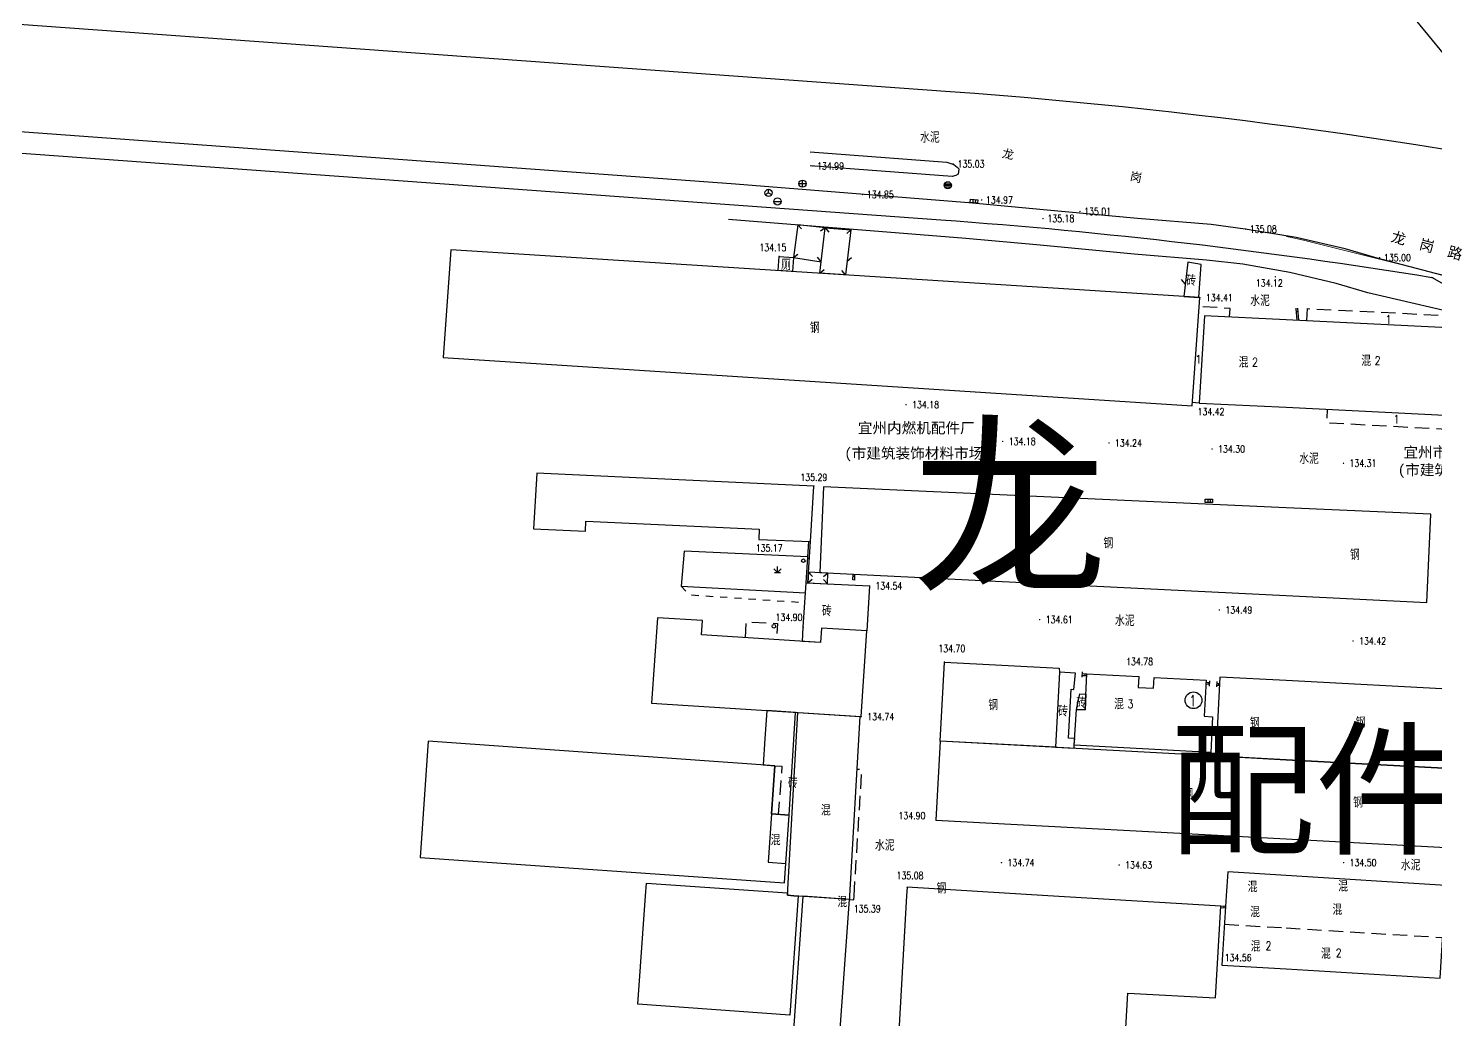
# Model space of a CAD drawing. Extents: x 529262 to 576451, y 2694391 to 2717535.
# Drawn here: x 566188.9 to 566386, y 2709985.2 to 2710124 of the extents above; entities that cross this region are included whole.
import ezdxf
from ezdxf.enums import TextEntityAlignment as Align
from ezdxf.xclip import XClip

# ---------------------------------------------------------------- set-up
doc = ezdxf.new("R2010")
doc.units = 0
doc.header["$XCLIPFRAME"] = 0
doc.linetypes.add('X5', pattern=[3, 2, -1])
doc.linetypes.add('X6', pattern=[2, 1, -1])
for name, color, linetype in [('COMPONENT', 8, 'Continuous'), ('DLDW', 8, 'Continuous'), ('DLSS', 4, 'Continuous'), ('GCD', 8, 'Continuous'), ('GXYZ', 8, 'Continuous'), ('JMD', 8, 'Continuous'), ('PP-COM', 7, 'Continuous'), ('RD-中线', 40, 'Continuous'), ('RD-红线', 7, 'Continuous'), ('ZBTZ', 8, 'Continuous'), ('ZJ', 7, 'Continuous'), ('地块名称', 1, 'Continuous'), ('路名', 7, 'Continuous')]:
    doc.layers.add(name, color=color, linetype=linetype)
doc.styles.add('HZ', font='rs.shx', dxfattribs={"width": 0.8, "bigfont": 'hztxt.shx'})
doc.styles.get("Standard").update_dxf_attribs({"font": '', "height": 2.5, "bigfont": 'smfs.shx'})
doc.styles.add('宋体', font='', dxfattribs={"width": 0.75})
doc.styles.add('等线体', font='simhei.ttf')
doc.styles.get('Standard').set_extended_font_data('FangSong_GB2312')
doc.styles.get('宋体').set_extended_font_data('SimSun')
doc.linetypes.add('1161', pattern='A,0,[149,AAA.SHX,S=0.15,R=0,X=0,Y=0],-1.6', length=1.6)
doc.linetypes.add('444', pattern='A,4.5,[145,AAA.SHX,S=1,R=0,X=0,Y=1],4.5,-0.5,[146,AAA.SHX,S=1,R=0,X=0,Y=0],-0.5', length=10)

# ---------------------------------------------------------------- blocks, each defined once
blk = doc.blocks.new('A$C19FD0107')
at = {"layer": 'RD-中线', "color": 8, "linetype": 'Continuous', "flags": 128}
for points in [[(-4915.64, 15741.63), (-4680.01, 15724.54, -0.06919), (-4464.53, 15678.48), (-4107.28, 15548.59, 0.074087), (-4020.64, 15530.95), (-3764.95, 15517.41)], [(-4490.73, 14139.44, 0), (-4490.29, 14139.42)], [(-3818.25, 14086.17, 0), (-3817.74, 14086.17)]]:
    blk.add_lwpolyline(points, format="xyb", dxfattribs=at)
at = {"layer": 'RD-中线', "color": 8}
blk.add_lwpolyline([(-4610.74, 15729.63), (-4615.53, 15735.43)], dxfattribs=at)
at = {"layer": 'RD-红线', "color": 8, "linetype": 'Continuous', "flags": 128}
blk.add_lwpolyline([(-4892.42, 15721.9), (-4681.32, 15706.58, -0.022144), (-4612.56, 15698.52), (-4612.41, 15698.5)], format="xyb", dxfattribs=at)
at = {"layer": 'RD-红线', "color": 8}
blk.add_lwpolyline([(-4597.28, 15689.76), (-4612.56, 15698.52, 0.181902)], format="xyb", dxfattribs=at)
blk = doc.blocks.new('GC200')
at = {"linetype": 'Continuous', "const_width": 0.2, "flags": 128}
blk.add_lwpolyline([(-0.1, 0, 1), (0.1, 0, 1)], format="xyb", close=True, dxfattribs=at)
blk = doc.blocks.new('gc124')
at = {"color": 8}
for p, q in [((-1, 1), (0, 0)), ((-0.8, 0), (0.8, 0)), ((0, 0), (0, 1.6)), ((0, 0), (1, 1))]:
    blk.add_line(p, q, dxfattribs=at)
blk = doc.blocks.new('gc170')
at = {"color": 8, "linetype": 'Continuous'}
blk.add_circle((0, 0), 0.5, dxfattribs=at)
blk = doc.blocks.new('gc041')
for p, q in [((-1, 0.5), (1, 0.5)), ((-1, -0.5), (-1, 0.5)), ((-0.33, 0.5), (-0.33, -0.5)), ((0.33, 0.5), (0.33, -0.5)), ((1, 0.5), (1, -0.5)), ((1, -0.5), (-1, -0.5))]:
    blk.add_line(p, q)
blk = doc.blocks.new('gcbj0103')
for p, q in [((-1, 0), (1, 0)), ((-0.9, 0.43), (0.9, 0.43)), ((-0.88, -0.47), (0.88, -0.47))]:
    blk.add_line(p, q)
blk.add_circle((0, 0), 1)
blk = doc.blocks.new('gcbj0102')
for p, q in [((-1, 0), (1, 0)), ((0, -1), (0, 1))]:
    blk.add_line(p, q)
blk.add_circle((0, 0), 1)
blk = doc.blocks.new('gcbj0101')
blk.add_line((-1, 0), (1, 0))
blk.add_circle((0, 0), 1)
blk = doc.blocks.new('gcbj0107')
for q in [(-0.87, -0.5), (0, 1), (0.87, -0.5)]:
    blk.add_line((0, 0), q)
blk.add_circle((0, 0), 1)

msp = doc.modelspace()

# ---------------------------------------------------------------- linework, layer by layer
at = {"layer": 'DLDW', "linetype": 'Continuous', "elevation": 134.672, "flags": 128}
msp.add_lwpolyline([(566296.027, 2710091.881), (566295.902, 2710089.935), (566293.905, 2710090.063), (566294.033, 2710092.054)], close=True, dxfattribs=at)
at = {"layer": 'DLSS', "linetype": 'Continuous', "const_width": 0.1, "elevation": 134.876, "flags": 128}
msp.add_lwpolyline([(566395.118, 2710083.409), (566394.564, 2710086.06), (566393.671, 2710087.215), (566392.205, 2710088.145), (566367.63, 2710094.288), (566364.998, 2710094.867)], dxfattribs=at)
at = {"layer": 'DLSS', "linetype": 'X6', "elevation": 134.085, "flags": 128}
msp.add_lwpolyline([(566280.298, 2710045.904), (566281.433, 2710044.693), (566297.629, 2710043.605)], dxfattribs=at)
at = {"layer": 'JMD', "linetype": 'Continuous'}
for p, q in [((566296.658, 2710096.492, 134.414), (566297.152, 2710095.901)), ((566300.467, 2710096.079), (566299.838, 2710095.585)), ((566300.467, 2710096.079), (566300.977, 2710095.463)), ((566304.087, 2710095.776, 134.635), (566303.483, 2710095.251, 134.635)), ((566296.027, 2710091.881), (566296.666, 2710092.362)), ((566299.898, 2710091.318), (566299.411, 2710091.953)), ((566303.564, 2710091.407), (566304.18, 2710091.917)), ((566299.702, 2710089.692), (566300.317, 2710090.204)), ((566303.332, 2710089.46), (566302.805, 2710090.062)), ((566350.895, 2710088.205), (566350.382, 2710088.819)), ((566366.409, 2710084.377), (566366.658, 2710084.398)), ((566298.031, 2710049.837, 136.477), (566298.281, 2710049.821, 136.477)), ((566298.154, 2710047.863), (566298.686, 2710047.266)), ((566298.056, 2710046.36), (566298.653, 2710046.893)), ((566300.776, 2710046.227), (566300.238, 2710046.82)), ((566300.849, 2710047.731), (566300.257, 2710047.194)), ((566304.607, 2710046.753), (566304.357, 2710046.765)), ((566304.63, 2710047.228, 134.801), (566304.38, 2710047.241, 134.801)), ((566336.462, 2710033.912), (566336.427, 2710033.163)), ((566336.851, 2710033.643), (566336.84, 2710033.394)), ((566353.789, 2710032.411), (566353.775, 2710032.162)), ((566354.084, 2710032.395, 134.638), (566354.07, 2710032.145, 134.638)), ((566354.295, 2710032.634), (566354.253, 2710031.885)), ((566355.292, 2710032.56), (566355.252, 2710031.811)), ((566355.531, 2710032.296, 134.588), (566355.518, 2710032.047, 134.588)), ((566356.27, 2710001.088), (566356.254, 2710000.839))]:
    msp.add_line(p, q, dxfattribs=at)
at = {"layer": 'JMD', "linetype": 'Continuous', "flags": 128}
for points in [[(566298.386, 2710106.701), (566317.529, 2710105.249), (566318.48, 2710104.94), (566318.953, 2710104.564), (566319.169, 2710104.306), (566319.147, 2710103.908), (566319.085, 2710103.571), (566318.758, 2710103.365), (566318.249, 2710103.258), (566298.349, 2710104.728)], [(566395.622, 2710082.778), (566395.86, 2710087.055), (566377.742, 2710091.804), (566373.272, 2710093.125), (566366.42, 2710094.713), (566359.268, 2710095.852), (566354.538, 2710096.503), (566344.19, 2710097.356), (566331.055, 2710098.597), (566320.587, 2710099.569), (566287.325, 2710102.218)], [(566395.622, 2710082.778), (566391.706, 2710083.396), (566376.462, 2710086.968), (566371.998, 2710088.288), (566365.553, 2710089.782), (566358.951, 2710090.959), (566353.851, 2710091.543), (566343.749, 2710092.375), (566330.589, 2710093.619), (566320.157, 2710094.587), (566286.928, 2710097.234)], [(566364.781, 2710094.397), (566364.781, 2710094.397)], [(566366.369, 2710084.832), (566366.379, 2710084.73), (566366.516, 2710083.145)], [(566366.622, 2710084.82), (566366.768, 2710083.132)], [(566336.439, 2710033.412), (566337.106, 2710033.381)], [(566336.451, 2710033.662), (566337.119, 2710033.631)], [(566356.523, 2710000.822), (566355.85, 2710000.865)], [(566356.539, 2710001.071), (566355.866, 2710001.114)]]:
    msp.add_lwpolyline(points, dxfattribs=at)
for points, elevation in [([(566296.658, 2710096.492), (566296.027, 2710091.881), (566299.898, 2710091.318), (566300.467, 2710096.079)], 134.414), ([(566352.785, 2710086.328), (566353.133, 2710090.93), (566353.133, 2710090.93), (566351.237, 2710091.247), (566350.695, 2710086.43)], 134.4), ([(566260.12, 2710061.693), (566259.642, 2710053.909), (566266.908, 2710053.595), (566266.972, 2710055.008), (566291.24, 2710053.897), (566291.174, 2710052.439), (566298.431, 2710052.136), (566298.902, 2710059.917)], 134.238), ([(566300.776, 2710046.227), (566300.849, 2710047.731), (566298.154, 2710047.863), (566298.056, 2710046.36)], 134.645), ([(566297.807, 2710046.372), (566306.666, 2710045.939), (566306.309, 2710039.649), (566299.946, 2710040.012), (566299.815, 2710038.005), (566297.28, 2710038.169), (566297.408, 2710040.157)], 136.477), ([(566317.16, 2710035.275), (566333.249, 2710034.399), (566333.274, 2710033.865), (566332.706, 2710023.35), (566316.57, 2710024.222)], 134.643), ([(566335.32, 2710023.209), (566335.347, 2710023.636), (566335.408, 2710024.568), (566334.557, 2710024.614), (566334.926, 2710031.456), (566335.3, 2710031.436), (566335.533, 2710033.706), (566333.274, 2710033.865), (566332.706, 2710023.35)], 135.417), ([(566335.347, 2710023.636), (566335.671, 2710028.626), (566336.853, 2710028.569), (566337.119, 2710033.631), (566344.382, 2710033.229), (566344.294, 2710031.722), (566346.463, 2710031.604), (566346.546, 2710033.118), (566353.807, 2710032.725), (566353.526, 2710027.688), (566354.72, 2710027.609), (566354.449, 2710022.616)], 138.635), ([(566335.671, 2710028.626), (566336.136, 2710030.808), (566336.968, 2710030.764), (566336.853, 2710028.569)], 134.728), ([(566292.288, 2710028.498), (566292.027, 2710024.509), (566291.771, 2710020.88), (566293.417, 2710020.764), (566292.956, 2710014.023), (566295.409, 2710013.857), (566296.339, 2710028.233)], 133.491), ([(566243.781, 2710007.935), (566294.767, 2710004.354), (566294.952, 2710007.091), (566295.409, 2710013.857), (566292.956, 2710014.023), (566293.417, 2710020.764), (566244.897, 2710024.178)], 135.371), ([(566295.789, 2709980.373), (566302.296, 2709979.978), (566303.866, 2710002.041), (566297.362, 2710002.48)], 135.551)]:
    msp.add_lwpolyline(points, close=True, dxfattribs=dict(at, elevation=elevation))
for points in [[(566300.467, 2710096.079), (566304.087, 2710095.776), (566303.332, 2710089.46), (566299.702, 2710089.692)], [(566246.986, 2710077.895), (566351.841, 2710071.144), (566352.942, 2710086.285), (566248.064, 2710092.997)], [(566276.177, 2710029.538), (566305.521, 2710027.639), (566306.309, 2710039.649), (566299.946, 2710040.012), (566299.815, 2710038.005), (566283.134, 2710039.083), (566283.286, 2710041.089), (566276.991, 2710041.47)]]:
    msp.add_lwpolyline(points, close=True, dxfattribs=at)
for points, elevation in [([(566364.998, 2710083.196), (566353.598, 2710083.761), (566352.822, 2710071.533), (566364.998, 2710070.935)], 134.418), ([(566364.998, 2710070.935), (566392.724, 2710069.574), (566393.394, 2710081.79), (566364.998, 2710083.196)], 134.418), ([(566364.998, 2710056.873), (566300.237, 2710059.781), (566299.71, 2710047.787), (566364.998, 2710044.587)], 135.791), ([(566364.998, 2710044.587), (566384.719, 2710043.62), (566385.28, 2710055.962), (566364.998, 2710056.873)], 135.791), ([(566297.807, 2710046.372), (566298.181, 2710052.146)], 136.477), ([(566298.056, 2710046.36), (566298.431, 2710052.136)], 136.477), ([(566304.357, 2710046.765), (566304.396, 2710047.557)], 134.801), ([(566304.607, 2710046.753), (566304.645, 2710047.545)], 134.801), ([(566354.267, 2710032.134), (566353.775, 2710032.162)], 134.638), ([(566354.281, 2710032.384), (566353.789, 2710032.411)], 134.638), ([(566364.998, 2710032.688), (566355.748, 2710033.179), (566355.151, 2710022.138), (566364.998, 2710021.606)], 134.512), ([(566355.265, 2710032.06), (566355.686, 2710032.038)], 134.588), ([(566355.279, 2710032.31), (566355.699, 2710032.287)], 134.588), ([(566364.998, 2710021.606), (566388.85, 2710020.318), (566389.412, 2710031.391), (566364.998, 2710032.688)], 134.512), ([(566296.066, 2710002.568), (566295.185, 2710002.628), (566296.643, 2710028.214), (566305.325, 2710027.652), (566303.896, 2710002.568)], 135.39), ([(566364.998, 2710021.606), (566316.57, 2710024.222), (566315.98, 2710013.134), (566364.998, 2710010.526)], 134.868), ([(566364.998, 2710010.526), (566388.255, 2710009.289), (566388.85, 2710020.318), (566364.998, 2710021.606)], 134.868), ([(566292.956, 2710014.023), (566292.496, 2710007.282), (566294.952, 2710007.091)], 133.491), ([(566364.998, 2710005.408), (566356.846, 2710005.914), (566356.634, 2710002.568)], 134.634), ([(566387.297, 2710002.568), (566387.386, 2710004.018), (566364.998, 2710005.408)], 134.634), ([(566296.066, 2710002.568), (566296.67, 2710002.527), (566295.511, 2709985.848), (566274.247, 2709987.368), (566275.333, 2710002.568)], 136.667), ([(566275.333, 2710002.568), (566275.459, 2710004.321), (566295.204, 2710002.959), (566295.185, 2710002.628), (566296.066, 2710002.568)], 136.667), ([(566303.896, 2710002.568), (566303.866, 2710002.041), (566296.066, 2710002.568)], 135.39), ([(566311.873, 2710002.568), (566310.558, 2709979.475), (566342.198, 2709977.596), (566342.849, 2709988.935), (566355.129, 2709988.264), (566355.866, 2710001.114), (566331.628, 2710002.568)], 135.083), ([(566331.628, 2710002.568), (566311.941, 2710003.749), (566311.873, 2710002.568)], 135.083), ([(566356.634, 2710002.568), (566356.018, 2709992.84), (566364.998, 2709992.308)], 134.634), ([(566364.998, 2709992.308), (566386.59, 2709991.029), (566387.297, 2710002.568)], 134.634)]:
    msp.add_lwpolyline(points, dxfattribs=dict(at, elevation=elevation))
at = {"layer": 'JMD', "linetype": 'X5', "flags": 128}
for points, elevation in [([(566357.094, 2710083.62), (566357.172, 2710084.788), (566352.849, 2710085.011)], 134.244), ([(566367.924, 2710083.074), (566368.009, 2710084.751), (566395.118, 2710083.409), (566394.243, 2710067.458), (566370.723, 2710068.748), (566370.828, 2710070.65)], 138.181), ([(566352.872, 2710071.533), (566351.874, 2710071.606)], 134.418), ([(566289.298, 2710038.685), (566289.442, 2710040.912), (566293.799, 2710040.689), (566293.651, 2710038.404)], 134.567), ([(566293.417, 2710020.764), (566294.423, 2710020.688), (566293.899, 2710013.959)], 144.516), ([(566304.509, 2710002.568), (566305.62, 2710020.193), (566304.902, 2710020.234)], 135.39), ([(566303.866, 2710002.041), (566304.474, 2710002.001), (566304.509, 2710002.568)], 135.39), ([(566356.381, 2709998.579), (566364.998, 2709998.055)], 133.777), ([(566364.998, 2709998.055), (566386.931, 2709996.722)], 133.777)]:
    msp.add_lwpolyline(points, dxfattribs=dict(at, elevation=elevation))
at = {"layer": 'JMD', "linetype": '444', "elevation": 134.074, "flags": 128}
msp.add_lwpolyline([(566298.043, 2710050.012), (566280.709, 2710050.778), (566280.298, 2710045.904), (566297.718, 2710044.987)], dxfattribs=at)
at = {"layer": 'ZBTZ', "linetype": '1161', "elevation": 135.317, "flags": 128}
msp.add_lwpolyline([(566287.325, 2710102.218), (566124.449, 2710114.125)], dxfattribs=at)
at = {"layer": 'ZJ', "linetype": 'Continuous'}
msp.add_circle((566352.047, 2710029.923), 1.173, dxfattribs=at)

# ---------------------------------------------------------------- block references
at = {"layer": 'COMPONENT', "linetype": 'Continuous', "xscale": 0.5, "yscale": 0.5}
for name, p in [('gcbj0107', (566292.544, 2710100.95)), ('gcbj0102', (566297.296, 2710102.241)), ('gcbj0103', (566317.641, 2710102.019)), ('gcbj0101', (566293.794, 2710099.747))]:
    msp.add_blockref(name, p, dxfattribs=at)
at = {"layer": 'GCD', "linetype": 'Continuous'}
ref = msp.add_blockref('GC200', (566298.743, 2710104.715, 134.99), dxfattribs=dict(at, xscale=0.5, yscale=0.5, zscale=0.5))
ref.add_attrib('height', '134.99', dxfattribs={"linetype": 'Continuous', "height": 1, "style": 'HZ', "width": 0.8}).set_placement((566299.343, 2710104.715, 134.99), align=Align.MIDDLE_LEFT)
ref = msp.add_blockref('GC200', (566318.415, 2710105.006, 135.03), dxfattribs=dict(at, xscale=0.5, yscale=0.5, zscale=0.5))
ref.add_attrib('height', '135.03', dxfattribs={"linetype": 'Continuous', "height": 1, "style": 'HZ', "width": 0.8}).set_placement((566319.015, 2710105.006, 135.03), align=Align.MIDDLE_LEFT)
ref = msp.add_blockref('GC200', (566305.709, 2710100.718, 134.85), dxfattribs=dict(at, xscale=0.5, yscale=0.5, zscale=0.5))
ref.add_attrib('height', '134.85', dxfattribs={"linetype": 'Continuous', "height": 1, "style": 'HZ', "width": 0.8}).set_placement((566306.309, 2710100.718, 134.85), align=Align.MIDDLE_LEFT)
ref = msp.add_blockref('GC200', (566322.382, 2710099.956, 134.97), dxfattribs=dict(at, xscale=0.5, yscale=0.5, zscale=0.5))
ref.add_attrib('height', '134.97', dxfattribs={"linetype": 'Continuous', "height": 1, "style": 'HZ', "width": 0.8}).set_placement((566322.982, 2710099.956, 134.97), align=Align.MIDDLE_LEFT)
ref = msp.add_blockref('GC200', (566330.985, 2710097.361, 135.18), dxfattribs=dict(at, xscale=0.5, yscale=0.5, zscale=0.5))
ref.add_attrib('height', '135.18', dxfattribs={"linetype": 'Continuous', "height": 1, "style": 'HZ', "width": 0.8}).set_placement((566331.585, 2710097.361, 135.18), align=Align.MIDDLE_LEFT)
ref = msp.add_blockref('GC200', (566336.136, 2710098.345, 135.01), dxfattribs=dict(at, xscale=0.5, yscale=0.5, zscale=0.5))
ref.add_attrib('height', '135.01', dxfattribs={"linetype": 'Continuous', "height": 1, "style": 'HZ', "width": 0.8}).set_placement((566336.736, 2710098.345, 135.01), align=Align.MIDDLE_LEFT)
ref = msp.add_blockref('GC200', (566359.332, 2710095.875, 135.08), dxfattribs=dict(at, xscale=0.5, yscale=0.5, zscale=0.5))
ref.add_attrib('height', '135.08', dxfattribs={"linetype": 'Continuous', "height": 1, "style": 'HZ', "width": 0.8}).set_placement((566359.932, 2710095.875, 135.08), align=Align.MIDDLE_LEFT)
at = {"layer": 'GCD', "linetype": 'Continuous', "xscale": 0.5, "yscale": 0.5, "zscale": 0.5}
for p in [(566294.033, 2710092.054, 134.243), (566363.487, 2710089.201, 134.116), (566352.942, 2710086.285, 134.408), (566352.872, 2710071.533, 134.418), (566311.807, 2710071.305, 134.176), (566325.334, 2710066.156, 134.178), (566340.204, 2710065.948, 134.238), (566354.651, 2710065.089, 134.298), (566373.048, 2710063.109, 134.306), (566298.902, 2710059.917, 135.289), (566306.666, 2710045.939, 134.543), (566355.668, 2710042.567, 134.49), (566297.408, 2710040.157, 134.898), (566330.511, 2710041.224, 134.606), (566374.396, 2710038.224, 134.415), (566317.163, 2710035.276, 134.701), (566344.382, 2710033.229, 134.779), (566305.521, 2710027.639, 134.739), (566315.98, 2710013.134, 134.895), (566325.159, 2710007.193, 134.741), (566341.637, 2710006.871, 134.629), (566373.064, 2710007.202, 134.497), (566311.941, 2710003.749, 135.083), (566303.866, 2710002.041, 135.39)]:
    msp.add_blockref('GC200', p, dxfattribs=at)
at = {"layer": 'GCD', "linetype": 'Continuous'}
ref = msp.add_blockref('GC200', (566378.104, 2710091.875, 135), dxfattribs=dict(at, xscale=0.5, yscale=0.5, zscale=0.5))
ref.add_attrib('height', '135.00', dxfattribs={"linetype": 'Continuous', "height": 1, "style": 'HZ', "width": 0.8}).set_placement((566378.704, 2710091.875, 135), align=Align.MIDDLE_LEFT)
at = {"layer": 'GXYZ', "linetype": 'Continuous', "xscale": 0.5000000002154031, "yscale": 0.5000000002154031, "zscale": 0.5000000002154031, "rotation": 354.1722889448895}
msp.add_blockref('gc041', (566321.312, 2710099.791), dxfattribs=at)
at = {"layer": 'GXYZ', "linetype": 'Continuous', "xscale": 0.5, "yscale": 0.5, "zscale": 0.5}
msp.add_blockref('gc041', (566354.195, 2710057.84), dxfattribs=at)
at = {"layer": 'JMD', "linetype": 'Continuous', "xscale": 0.5, "yscale": 0.5, "zscale": 0.5}
msp.add_blockref('gc170', (566293.285, 2710040.288, 134.737), dxfattribs=at)
at = {"layer": 'PP-COM'}
ref = msp.add_blockref('A$C19FD0107', (570997.993, 2694390.603), dxfattribs=at)
XClip(ref).set_block_clipping_path([(-9366.4383134884, 14428.6043910822), (-3328.4480743363, 17452.7484863754)])
at = {"layer": 'ZBTZ', "linetype": 'Continuous', "xscale": 0.5, "yscale": 0.5, "zscale": 0.5}
msp.add_blockref('gc124', (566293.798, 2710047.828), dxfattribs=at)
at = {"layer": 'ZBTZ', "linetype": 'Continuous', "xscale": 0.5000000000516123, "yscale": 0.5000000000516123, "zscale": 0.5000000000516123, "rotation": 356.843029931829}
msp.add_blockref('gc170', (566297.416, 2710049.462), dxfattribs=at)

# ---------------------------------------------------------------- texts
at = {"layer": 'DLDW', "linetype": 'Continuous', "style": 'HZ', "width": 0.8}
msp.add_text('厕', height=1.5, dxfattribs=at).set_placement((566294.981, 2710090.934), align=Align.MIDDLE)
at = {"layer": 'GCD', "linetype": 'Continuous', "style": 'HZ', "width": 0.8}
for s, p in [('134.15', (566293.146, 2710093.307)), ('134.12', (566362.658, 2710088.323)), ('134.41', (566355.667, 2710086.285)), ('134.18', (566314.532, 2710071.305)), ('134.42', (566354.497, 2710070.318)), ('134.18', (566328.059, 2710066.156)), ('134.24', (566342.929, 2710065.948)), ('134.30', (566357.376, 2710065.089)), ('134.31', (566375.773, 2710063.109)), ('135.29', (566298.884, 2710061.139)), ('135.17', (566292.632, 2710051.227)), ('134.54', (566309.391, 2710045.939)), ('134.90', (566295.408, 2710041.534)), ('134.49', (566358.393, 2710042.567)), ('134.61', (566333.236, 2710041.224)), ('134.42', (566377.121, 2710038.224)), ('134.70', (566318.206, 2710037.168)), ('134.78', (566344.492, 2710035.342, 134.819)), ('134.74', (566308.246, 2710027.639)), ('134.90', (566312.623, 2710013.769)), ('134.74', (566327.884, 2710007.193)), ('134.63', (566344.362, 2710006.871)), ('134.50', (566375.789, 2710007.202)), ('135.08', (566312.352, 2710005.39)), ('135.39', (566306.36, 2710000.737)), ('134.56', (566358.293, 2709993.887))]:
    msp.add_text(s, height=1, dxfattribs=at).set_placement(p, align=Align.MIDDLE)
at = {"layer": 'JMD', "linetype": 'Continuous', "style": 'HZ', "width": 0.8}
for s, p in [('砖', (566352.419, 2710088.684)), ('钢', (566299.714, 2710082.09)), ('混', (566359.749, 2710077.25)), ('混', (566376.908, 2710077.464)), ('钢', (566340.812, 2710051.92)), ('钢', (566375.339, 2710050.315)), ('砖', (566301.398, 2710042.439)), ('钢', (566324.696, 2710029.279)), ('砖', (566337.007, 2710029.585)), ('混', (566342.304, 2710029.406)), ('砖', (566334.476, 2710028.398)), ('钢', (566361.328, 2710026.777)), ('钢', (566376.141, 2710026.832)), ('砖', (566296.643, 2710018.386)), ('钢', (566351.977, 2710016.822)), ('钢', (566375.773, 2710015.639)), ('混', (566301.253, 2710014.532)), ('混', (566294.226, 2710010.388)), ('钢', (566317.439, 2710003.618)), ('混', (566361.008, 2710003.83)), ('混', (566373.687, 2710003.901)), ('混', (566303.565, 2710001.715)), ('混', (566361.347, 2710000.306)), ('混', (566372.893, 2710000.632)), ('混', (566361.436, 2709995.494)), ('混', (566371.268, 2709994.477))]:
    msp.add_text(s, height=1.5, dxfattribs=at).set_placement(p, align=Align.MIDDLE_RIGHT)
for s, p in [('1', (566378.941, 2710083.21)), ('1', (566352.322, 2710077.65)), ('2', (566360.249, 2710077.25)), ('2', (566377.408, 2710077.464)), ('1', (566380.067, 2710069.254)), ('3', (566342.804, 2710029.406)), ('2', (566362.138, 2709995.565)), ('2', (566371.97, 2709994.548))]:
    msp.add_text(s, height=1.2, dxfattribs=at).set_placement(p, align=Align.MIDDLE_LEFT)
at = {"layer": 'ZJ', "color": 8, "linetype": 'Continuous', "style": 'HZ', "width": 0.8}
for s, p in [('水泥', (566315.133, 2710108.804)), ('水泥', (566361.364, 2710085.941)), ('水泥', (566368.217, 2710063.836)), ('水泥', (566342.423, 2710041.15)), ('1', (566351.951, 2710029.868)), ('水泥', (566308.813, 2710009.699)), ('水泥', (566382.446, 2710006.938))]:
    msp.add_text(s, height=1.5, dxfattribs=at).set_placement(p, align=Align.MIDDLE)
at = {"layer": 'ZJ', "color": 8, "linetype": 'Continuous', "style": '等线体'}
for s, height, rotation, p in [('龙', 1.2, 348.62443, (566326.092, 2710106.43, -136.921)), ('岗 ', 1.2, 348.62443, (566344.406, 2710103.12, -136.921)), ('龙  岗  路', 1.5, 345.10836, (566384.736, 2710093.618))]:
    msp.add_text(s, height=height, rotation=rotation, dxfattribs=at).set_placement(p, align=Align.MIDDLE)
for s, p in [('宜州内燃机配件厂', (566313.225, 2710068.073)), ('宜州市内燃机配件厂', (566390.647, 2710064.669)), ('(市建筑装饰材料市场)', (566313.399, 2710064.424)), ('(市建筑装饰材料市场)', (566390.893, 2710062.091))]:
    msp.add_text(s, height=1.5, dxfattribs=at).set_placement(p, align=Align.MIDDLE)
at = {"layer": '地块名称', "color": 1}
msp.add_text('配件厂', height=15, dxfattribs=at).set_placement((566348.64, 2710009.927))
at = {"layer": '路名', "color": 7, "linetype": 'Continuous', "style": '宋体'}
msp.add_text('龙', height=20, dxfattribs=at).set_placement((566326.348, 2710057.591, 152.45), align=Align.MIDDLE)

doc.saveas('drawing.dxf')
